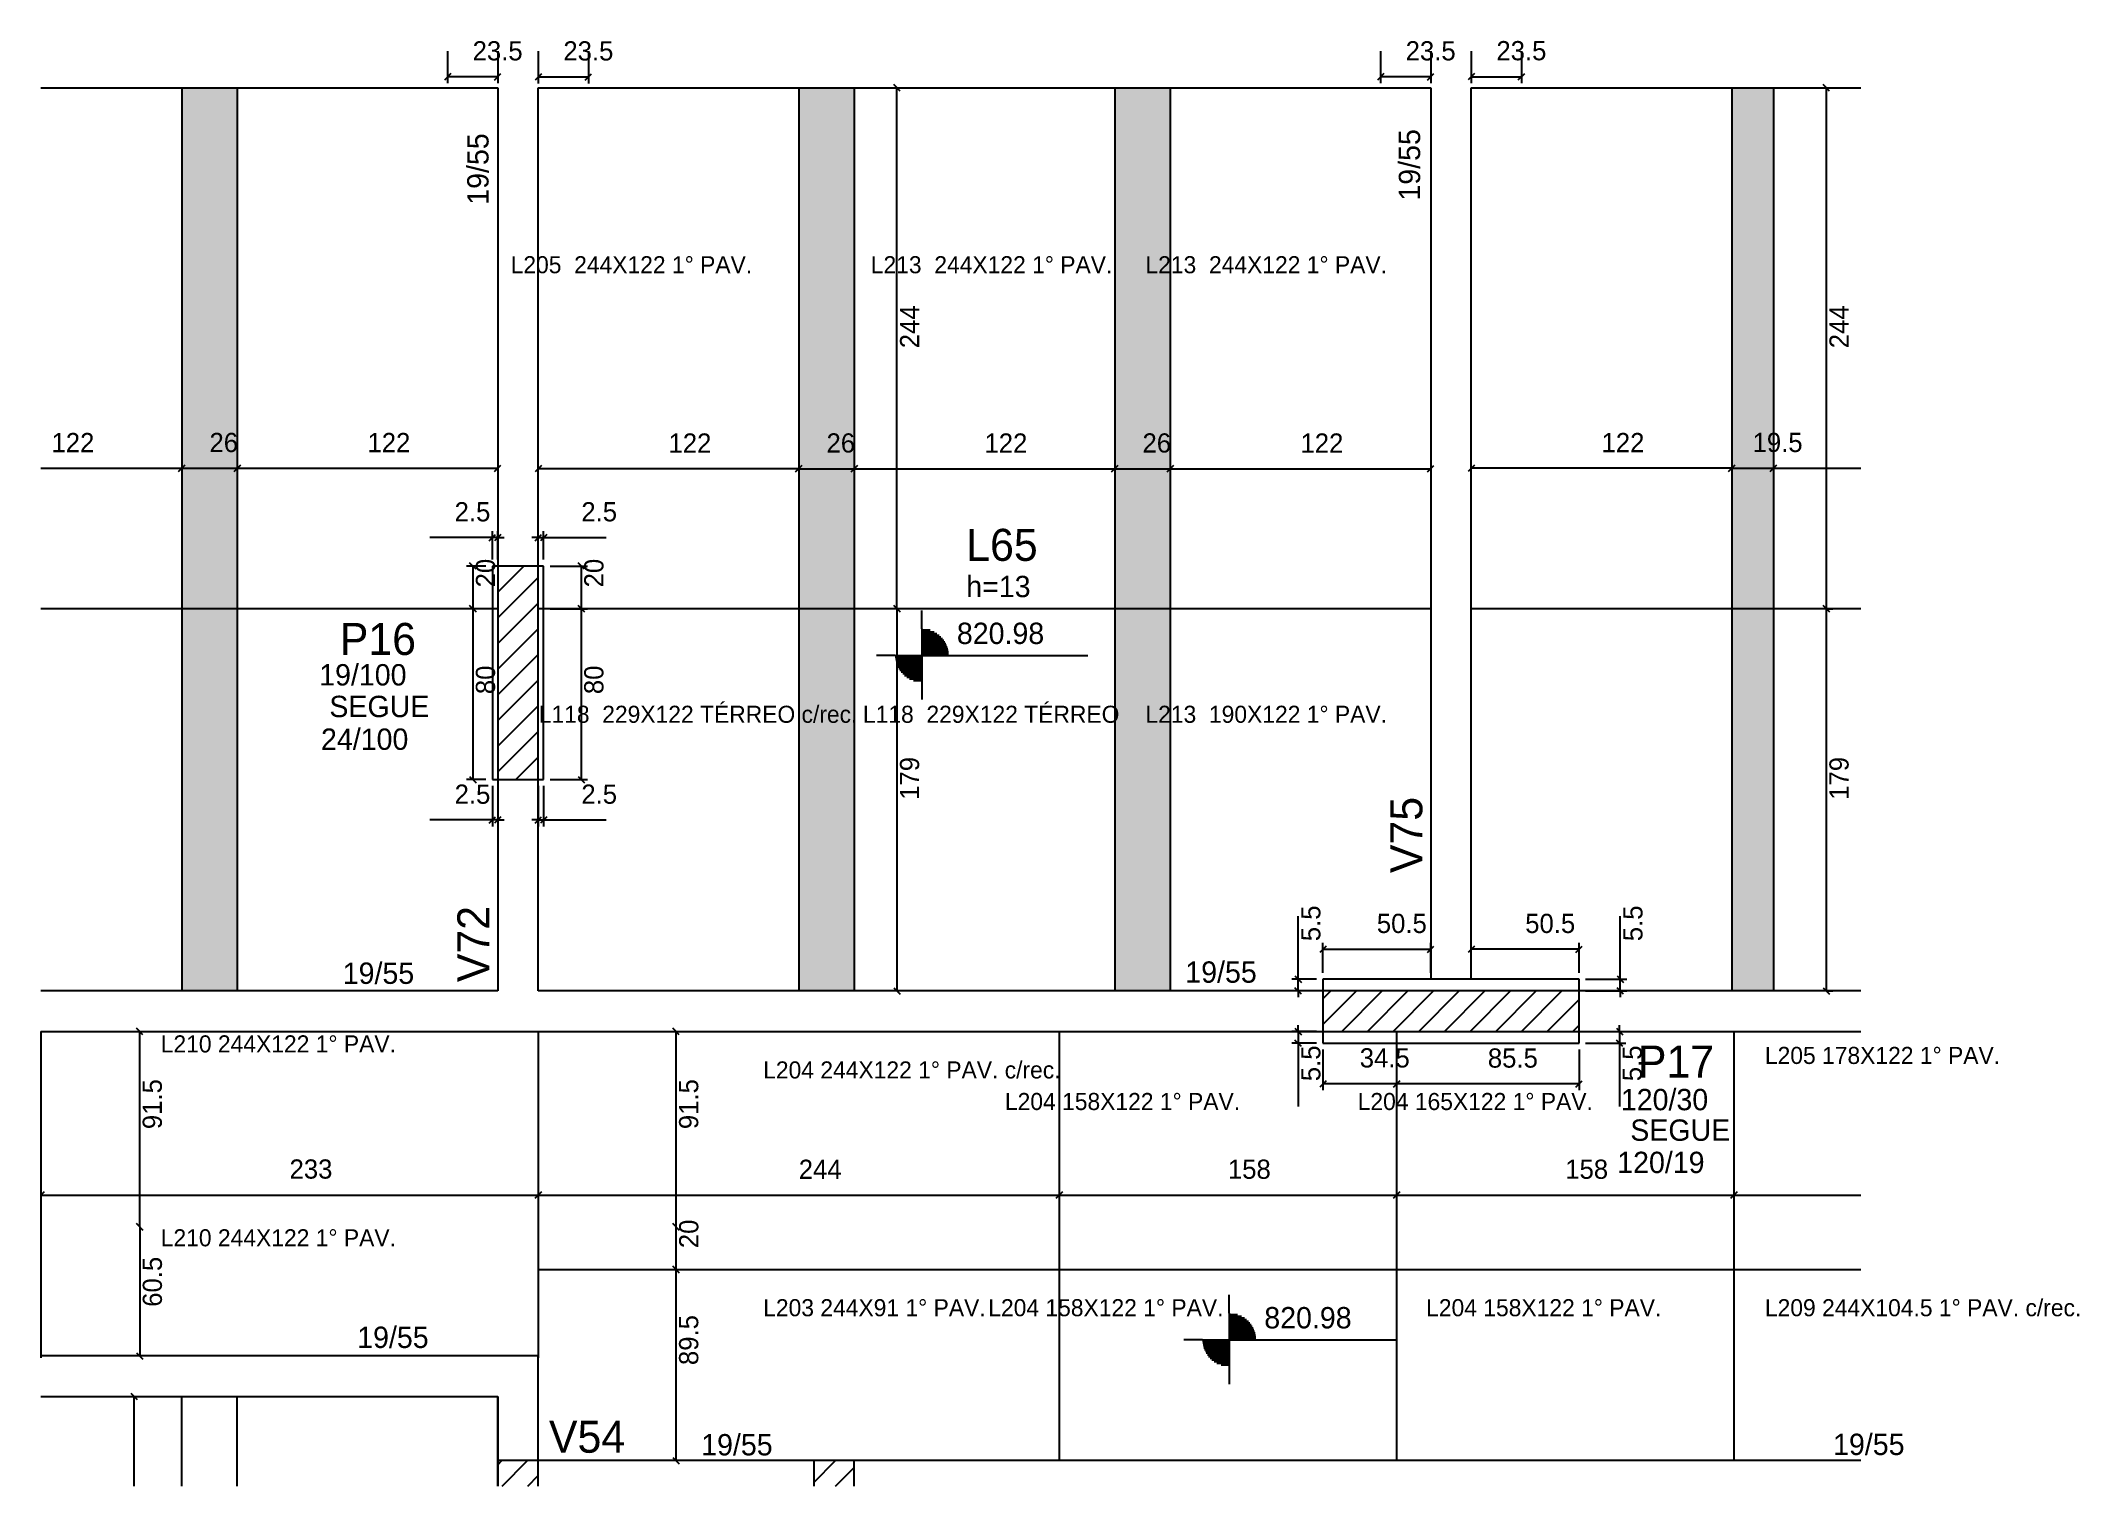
# Model space of a CAD drawing. Header units: metres. Extents: x 6216 to 7171, y 2465 to 3142.
import ezdxf

# ---------------------------------------------------------------- set-up
doc = ezdxf.new("R2010")
doc.units = ezdxf.units.M
for name, color, linetype in [('3', 7, 'Continuous'), ('4', 7, 'Continuous'), ('7', 7, 'Continuous'), ('AUX00', 7, 'Continuous'), ('Hachura', 7, 'Continuous'), ('Painéis', 7, 'Continuous')]:
    doc.layers.add(name, color=color, linetype=linetype)

msp = doc.modelspace()

# ---------------------------------------------------------------- hatches: boundary and pattern name
at = {"layer": 'Hachura'}
h = msp.add_hatch(color=7, dxfattribs=at)
h.dxf.hatch_style = 1
h.paths.add_polyline_path([(6282.16, 2697.17), (6308.16, 2697.17), (6308.16, 3120.17), (6282.16, 3120.17), (6282.16, 2697.17)])
h = msp.add_hatch(color=7, dxfattribs=at)
h.dxf.hatch_style = 1
h.paths.add_polyline_path([(6571.16, 2697.17), (6597.16, 2697.17), (6597.16, 3120.17), (6571.16, 3120.17), (6571.16, 2697.17)])
h = msp.add_hatch(color=7, dxfattribs=at)
h.dxf.hatch_style = 1
h.paths.add_polyline_path([(6719.16, 2697.17), (6745.16, 2697.17), (6745.16, 3120.17), (6719.16, 3120.17), (6719.16, 2697.17)])
h = msp.add_hatch(color=7, dxfattribs=at)
h.dxf.hatch_style = 1
h.paths.add_polyline_path([(7008.16, 2697.17), (7027.66, 2697.17), (7027.66, 3120.17), (7008.16, 3120.17), (7008.16, 2697.17)])

# ---------------------------------------------------------------- linework, layer by layer
at = {"layer": '3', "color": 3, "lineweight": 25}
for p, q in [((6430.16, 2883.88), (6442.44, 2896.17)), ((6430.16, 2895.9), (6430.42, 2896.17)), ((6430.16, 2871.86), (6449.16, 2890.86)), ((6430.16, 2859.84), (6449.16, 2878.84)), ((6628.82, 2866.83), (6628.82, 2875.41)), ((6430.16, 2847.82), (6449.16, 2866.82)), ((6628.82, 2866.83), (6628.82, 2841.83)), ((6628.82, 2866.22), (6632.67, 2866.22)), ((6628.82, 2865.43), (6634.57, 2865.43)), ((6628.82, 2864.63), (6635.89, 2864.63)), ((6430.16, 2835.8), (6449.16, 2854.8)), ((6628.82, 2863.84), (6636.93, 2863.84)), ((6628.82, 2863.05), (6637.77, 2863.05)), ((6628.82, 2862.26), (6638.48, 2862.26)), ((6628.82, 2861.46), (6639.08, 2861.46)), ((6628.82, 2860.67), (6639.59, 2860.67)), ((6628.82, 2859.88), (6640.02, 2859.88)), ((6628.82, 2859.08), (6640.38, 2859.08)), ((6628.82, 2858.29), (6640.67, 2858.29)), ((6628.82, 2857.5), (6640.91, 2857.5)), ((6628.82, 2856.71), (6641.09, 2856.71)), ((6628.82, 2855.91), (6641.22, 2855.91)), ((6628.82, 2855.12), (6641.32, 2855.12)), ((6616.32, 2854.33), (6607.61, 2854.33)), ((6616.32, 2854.33), (6641.32, 2854.33)), ((6628.82, 2853.53), (6616.32, 2853.53)), ((6628.82, 2852.74), (6616.42, 2852.74)), ((6628.82, 2851.95), (6616.55, 2851.95)), ((6628.82, 2851.16), (6616.73, 2851.16)), ((6628.82, 2850.36), (6616.96, 2850.36)), ((6628.82, 2849.57), (6617.26, 2849.57)), ((6628.82, 2848.78), (6617.62, 2848.78)), ((6628.82, 2847.98), (6618.05, 2847.98)), ((6628.82, 2847.19), (6618.55, 2847.19)), ((6628.82, 2846.4), (6619.15, 2846.4)), ((6628.82, 2845.61), (6619.86, 2845.61)), ((6641.32, 2854.33), (6706.62, 2854.33)), ((6430.16, 2823.78), (6449.16, 2842.78)), ((6628.82, 2844.81), (6620.71, 2844.81)), ((6628.82, 2844.02), (6621.75, 2844.02)), ((6628.82, 2843.23), (6623.07, 2843.23)), ((6628.82, 2842.43), (6624.97, 2842.43)), ((6628.82, 2841.83), (6628.82, 2833.61)), ((6430.16, 2811.76), (6449.16, 2830.76)), ((6430.16, 2799.74), (6449.16, 2818.74)), ((6438.6, 2796.17), (6449.16, 2806.72)), ((6816.66, 2681.36), (6832.46, 2697.17)), ((6816.66, 2693.38), (6820.44, 2697.17)), ((6825.48, 2678.17), (6844.48, 2697.17)), ((6837.5, 2678.17), (6856.5, 2697.17)), ((6849.52, 2678.17), (6868.52, 2697.17)), ((6861.54, 2678.17), (6880.54, 2697.17)), ((6873.56, 2678.17), (6892.56, 2697.17)), ((6885.58, 2678.17), (6904.58, 2697.17)), ((6897.6, 2678.17), (6916.6, 2697.17)), ((6909.62, 2678.17), (6928.62, 2697.17)), ((6921.65, 2678.17), (6936.66, 2693.18)), ((6933.67, 2678.17), (6936.66, 2681.15)), ((6772.79, 2546.26), (6772.79, 2554.84)), ((6772.79, 2546.26), (6772.79, 2521.26)), ((6772.79, 2545.66), (6776.64, 2545.66)), ((6772.79, 2544.86), (6778.54, 2544.86)), ((6772.79, 2544.07), (6779.86, 2544.07)), ((6772.79, 2543.28), (6780.9, 2543.28)), ((6772.79, 2542.49), (6781.75, 2542.49)), ((6772.79, 2541.69), (6782.46, 2541.69)), ((6772.79, 2540.9), (6783.06, 2540.9)), ((6772.79, 2540.11), (6783.56, 2540.11)), ((6760.29, 2533.76), (6751.58, 2533.76)), ((6760.29, 2533.76), (6785.29, 2533.76)), ((6772.79, 2532.97), (6760.29, 2532.97)), ((6772.79, 2532.18), (6760.39, 2532.18)), ((6772.79, 2531.39), (6760.52, 2531.39)), ((6772.79, 2530.59), (6760.7, 2530.59)), ((6772.79, 2539.31), (6783.99, 2539.31)), ((6772.79, 2538.52), (6784.35, 2538.52)), ((6772.79, 2537.73), (6784.65, 2537.73)), ((6772.79, 2536.94), (6784.88, 2536.94)), ((6772.79, 2536.14), (6785.06, 2536.14)), ((6772.79, 2535.35), (6785.19, 2535.35)), ((6772.79, 2534.56), (6785.29, 2534.56)), ((6785.29, 2533.76), (6850.6, 2533.76)), ((6772.79, 2529.8), (6760.94, 2529.8)), ((6772.79, 2529.01), (6761.23, 2529.01)), ((6772.79, 2528.21), (6761.59, 2528.21)), ((6772.79, 2527.42), (6762.02, 2527.42)), ((6772.79, 2526.63), (6762.53, 2526.63)), ((6772.79, 2525.84), (6763.13, 2525.84)), ((6772.79, 2525.04), (6763.84, 2525.04)), ((6772.79, 2524.25), (6764.68, 2524.25)), ((6772.79, 2523.46), (6765.72, 2523.46)), ((6772.79, 2522.66), (6767.04, 2522.66)), ((6772.79, 2521.87), (6768.94, 2521.87)), ((6772.79, 2521.26), (6772.79, 2513.04)), ((6430.16, 2475.18), (6432.15, 2477.17)), ((6432.17, 2465.17), (6444.17, 2477.17)), ((6578.16, 2466.9), (6588.42, 2477.17)), ((6588.44, 2465.17), (6597.16, 2473.88)), ((6444.19, 2465.17), (6449.16, 2470.13))]:
    msp.add_line(p, q, dxfattribs=at)
for points in [[(6216.14, 3120.17), (6430.16, 3120.17)], [(6430.16, 3120.17), (6430.16, 2896.17)], [(6449.16, 3120.17), (6867.16, 3120.17)], [(6449.16, 2896.17), (6449.16, 3120.17)], [(6867.16, 3120.17), (6867.16, 2702.67)], [(6886.16, 3120.17), (7068.64, 3120.17)], [(6886.16, 2702.67), (6886.16, 3120.17)], [(6430.16, 2796.17), (6430.16, 2697.17)], [(6430.16, 2796.17), (6430.16, 2697.17)], [(6449.16, 2697.17), (6449.16, 2796.17)], [(6449.16, 2697.17), (6449.16, 2796.17)], [(6430.16, 2697.17), (6216.14, 2697.17)], [(6816.66, 2697.17), (6449.16, 2697.17)], [(7068.64, 2697.17), (6936.66, 2697.17)], [(6216.14, 2678.17), (6439.66, 2678.17)], [(6439.66, 2678.17), (6816.66, 2678.17)], [(6936.66, 2678.17), (7068.64, 2678.17)], [(6449.16, 2526.17), (6216.14, 2526.17)], [(6449.16, 2477.17), (6449.16, 2526.17)], [(6216.14, 2507.17), (6430.16, 2507.17)], [(6430.16, 2507.17), (6430.16, 2477.17)], [(6430.16, 2507.17), (6430.16, 2477.17)], [(6578.16, 2477.17), (6449.16, 2477.17)], [(6786.66, 2477.17), (6597.16, 2477.17)], [(6985.66, 2477.17), (6786.66, 2477.17)], [(7068.64, 2477.17), (6985.66, 2477.17)]]:
    msp.add_lwpolyline(points, dxfattribs=at)
at = {"layer": '7', "color": 7, "lineweight": 25}
for points in [[(6451.66, 2896.17), (6427.66, 2896.17)], [(6427.66, 2896.17), (6427.66, 2796.17)], [(6449.16, 2896.17), (6430.16, 2896.17)], [(6430.16, 2896.17), (6430.16, 2796.17)], [(6449.16, 2796.17), (6449.16, 2896.17)], [(6451.66, 2796.17), (6451.66, 2896.17)], [(6427.66, 2796.17), (6451.66, 2796.17)], [(6430.16, 2796.17), (6449.16, 2796.17)], [(6936.66, 2702.67), (6816.66, 2702.67)], [(6816.66, 2702.67), (6816.66, 2672.67)], [(6936.66, 2672.67), (6936.66, 2702.67)], [(6936.66, 2697.17), (6816.66, 2697.17)], [(6816.66, 2697.17), (6816.66, 2678.17)], [(6936.66, 2678.17), (6936.66, 2697.17)], [(6816.66, 2678.17), (6936.66, 2678.17)], [(6816.66, 2672.67), (6936.66, 2672.67)], [(6449.16, 2477.17), (6430.16, 2477.17)], [(6430.16, 2477.17), (6430.16, 2465.17)], [(6449.16, 2465.17), (6449.16, 2477.17)], [(6597.16, 2477.17), (6578.16, 2477.17)], [(6578.16, 2477.17), (6578.16, 2465.17)], [(6597.16, 2465.17), (6597.16, 2477.17)]]:
    msp.add_lwpolyline(points, dxfattribs=at)
at = {"layer": 'Painéis', "color": 4, "lineweight": 25}
for p, q in [((6406.66, 3137.37), (6406.66, 3122.31)), ((6430.16, 3137.37), (6430.16, 3122.31)), ((6449.16, 3137.37), (6449.16, 3122.26)), ((6472.66, 3137.37), (6472.66, 3122.26)), ((6843.66, 3137.37), (6843.66, 3122.31)), ((6867.16, 3137.37), (6867.16, 3122.31)), ((6886.16, 3137.37), (6886.16, 3122.37)), ((6909.66, 3137.37), (6909.66, 3122.37)), ((6430.16, 3125.31), (6406.66, 3125.31)), ((6449.16, 3125.26), (6472.66, 3125.26)), ((6867.16, 3125.31), (6843.66, 3125.31)), ((6886.16, 3125.37), (6909.66, 3125.37)), ((6617.14, 2876.17), (6617.14, 3120.17)), ((7052.47, 2876.17), (7052.47, 3120.17)), ((6216.14, 2941.95), (6282.16, 2941.95)), ((6282.16, 2941.95), (6308.16, 2941.95)), ((6308.16, 2941.95), (6430.16, 2941.95)), ((6571.16, 2941.72), (6449.16, 2941.72)), ((6571.16, 2941.72), (6597.16, 2941.72)), ((6597.16, 2941.72), (6719.16, 2941.72)), ((6719.16, 2941.72), (6745.16, 2941.72)), ((6745.16, 2941.72), (6867.16, 2941.72)), ((7008.16, 2941.95), (6886.16, 2941.95)), ((7008.16, 2941.95), (7027.66, 2941.95)), ((7027.66, 2941.95), (7068.64, 2941.95)), ((6427.66, 2899.17), (6427.66, 2912.49)), ((6430.16, 2899.17), (6430.16, 2912.49)), ((6449.16, 2899.17), (6449.16, 2912.49)), ((6451.66, 2899.17), (6451.66, 2912.49)), ((6427.66, 2909.49), (6398.3, 2909.49)), ((6430.16, 2909.49), (6427.66, 2909.49)), ((6430.16, 2909.49), (6433.16, 2909.49)), ((6449.16, 2909.49), (6446.16, 2909.49)), ((6449.16, 2909.49), (6451.66, 2909.49)), ((6451.66, 2909.49), (6481.01, 2909.49)), ((6424.66, 2896.17), (6415.52, 2896.17)), ((6418.52, 2896.17), (6418.52, 2876.17)), ((6454.66, 2896.17), (6472.28, 2896.17)), ((6469.28, 2896.17), (6469.28, 2876.17)), ((6424.66, 2876.17), (6415.52, 2876.17)), ((6424.66, 2876.17), (6415.52, 2876.17)), ((6418.52, 2876.17), (6418.52, 2796.17)), ((6454.66, 2876.17), (6472.28, 2876.17)), ((6454.66, 2876.17), (6472.28, 2876.17)), ((6469.28, 2876.17), (6469.28, 2796.17)), ((6617.14, 2876.17), (6617.14, 2697.17)), ((7052.47, 2697.17), (7052.47, 2876.17)), ((7052.53, 2876.17), (7055.47, 2876.17)), ((6424.66, 2796.17), (6415.52, 2796.17)), ((6427.66, 2793.17), (6427.66, 2774.22)), ((6430.16, 2793.17), (6430.16, 2774.22)), ((6449.16, 2793.17), (6449.16, 2774.22)), ((6451.66, 2793.17), (6451.66, 2774.22)), ((6454.66, 2796.17), (6472.28, 2796.17)), ((6427.66, 2777.22), (6398.3, 2777.22)), ((6430.16, 2777.22), (6427.66, 2777.22)), ((6430.16, 2777.22), (6433.16, 2777.22)), ((6449.16, 2777.22), (6446.16, 2777.22)), ((6449.16, 2777.22), (6451.66, 2777.22)), ((6451.66, 2777.22), (6481.01, 2777.22)), ((6805.08, 2702.67), (6805.08, 2732.23)), ((6955.94, 2702.67), (6955.94, 2732.23)), ((6816.66, 2705.67), (6816.66, 2719.69)), ((6816.66, 2716.69), (6867.16, 2716.69)), ((6867.16, 2705.67), (6867.16, 2719.69)), ((6886.16, 2705.67), (6886.16, 2719.69)), ((6936.66, 2716.69), (6886.16, 2716.69)), ((6936.66, 2705.67), (6936.66, 2719.69)), ((6813.66, 2702.67), (6802.08, 2702.67)), ((6805.08, 2697.17), (6805.08, 2702.67)), ((6939.66, 2702.67), (6958.94, 2702.67)), ((6955.94, 2697.17), (6955.94, 2702.67)), ((6813.66, 2697.17), (6802.08, 2697.17)), ((6805.08, 2697.17), (6805.08, 2694.17)), ((6939.66, 2697.17), (6958.94, 2697.17)), ((6955.94, 2697.17), (6955.94, 2694.17)), ((7052.53, 2697.17), (7055.47, 2697.17)), ((6262.49, 2586.67), (6262.49, 2678.17)), ((6513.72, 2586.67), (6513.72, 2678.17)), ((6813.66, 2678.17), (6802.08, 2678.17)), ((6805.08, 2678.17), (6805.08, 2681.17)), ((6805.08, 2678.17), (6805.08, 2672.67)), ((6939.66, 2678.17), (6958.6, 2678.17)), ((6955.6, 2678.17), (6955.6, 2681.17)), ((6955.6, 2678.17), (6955.6, 2672.67)), ((6813.66, 2672.67), (6802.08, 2672.67)), ((6805.08, 2672.67), (6805.08, 2643.1)), ((6816.66, 2669.67), (6816.66, 2650.61)), ((6851.16, 2669.67), (6851.16, 2650.61)), ((6851.16, 2669.67), (6851.16, 2650.61)), ((6936.66, 2669.67), (6936.66, 2650.61)), ((6939.66, 2672.67), (6958.6, 2672.67)), ((6955.6, 2672.67), (6955.6, 2643.1)), ((6851.16, 2653.61), (6816.66, 2653.61)), ((6936.66, 2653.61), (6851.16, 2653.61)), ((6216.16, 2601.54), (6216.14, 2601.54)), ((6216.16, 2601.54), (6449.16, 2601.54)), ((6449.16, 2601.54), (6693.16, 2601.54)), ((6693.16, 2601.54), (6851.16, 2601.54)), ((6851.16, 2601.54), (7009.16, 2601.54)), ((7009.16, 2601.54), (7068.64, 2601.54)), ((6262.49, 2586.67), (6262.49, 2526.17)), ((6513.72, 2566.67), (6513.72, 2586.67)), ((6513.72, 2477.17), (6513.72, 2566.67)), ((6259.91, 2465.17), (6259.91, 2507.17))]:
    msp.add_line(p, q, dxfattribs=at)
at = {"layer": 'Painéis', "color": 0, "lineweight": 25}
for p, q in [((6408.16, 3126.81), (6405.16, 3123.81)), ((6428.66, 3123.81), (6431.66, 3126.81)), ((6450.66, 3126.76), (6447.66, 3123.76)), ((6471.16, 3123.76), (6474.16, 3126.76)), ((6845.16, 3126.81), (6842.16, 3123.81)), ((6865.66, 3123.81), (6868.66, 3126.81)), ((6887.66, 3126.87), (6884.66, 3123.87)), ((6908.16, 3123.87), (6911.16, 3126.87)), ((6618.64, 3118.67), (6615.64, 3121.67)), ((7053.97, 3118.67), (7050.97, 3121.67)), ((6280.66, 2940.45), (6283.66, 2943.45)), ((6283.66, 2943.45), (6280.66, 2940.45)), ((6306.66, 2940.45), (6309.66, 2943.45)), ((6309.66, 2943.45), (6306.66, 2940.45)), ((6428.66, 2940.45), (6431.66, 2943.45)), ((6450.66, 2943.22), (6447.66, 2940.22)), ((6572.66, 2943.22), (6569.66, 2940.22)), ((6569.66, 2940.22), (6572.66, 2943.22)), ((6598.66, 2943.22), (6595.66, 2940.22)), ((6595.66, 2940.22), (6598.66, 2943.22)), ((6717.66, 2940.22), (6720.66, 2943.22)), ((6720.66, 2943.22), (6717.66, 2940.22)), ((6743.66, 2940.22), (6746.66, 2943.22)), ((6746.66, 2943.22), (6743.66, 2940.22)), ((6865.66, 2940.22), (6868.66, 2943.22)), ((6887.66, 2943.45), (6884.66, 2940.45)), ((7009.66, 2943.45), (7006.66, 2940.45)), ((7006.66, 2940.45), (7009.66, 2943.45)), ((7029.16, 2943.45), (7026.16, 2940.45)), ((7026.16, 2940.45), (7029.16, 2943.45)), ((6426.16, 2907.99), (6429.16, 2910.99)), ((6431.66, 2910.99), (6428.66, 2907.99)), ((6447.66, 2907.99), (6450.66, 2910.99)), ((6453.16, 2910.99), (6450.16, 2907.99)), ((6420.02, 2894.67), (6417.02, 2897.67)), ((6470.78, 2894.67), (6467.78, 2897.67)), ((6417.02, 2877.67), (6420.02, 2874.67)), ((6420.02, 2874.67), (6417.02, 2877.67)), ((6467.78, 2877.67), (6470.78, 2874.67)), ((6470.78, 2874.67), (6467.78, 2877.67)), ((6615.64, 2877.67), (6618.64, 2874.67)), ((6618.64, 2874.67), (6615.64, 2877.67)), ((7053.97, 2874.67), (7050.97, 2877.67)), ((7050.97, 2877.67), (7053.97, 2874.67)), ((6417.02, 2797.67), (6420.02, 2794.67)), ((6467.78, 2797.67), (6470.78, 2794.67)), ((6426.16, 2775.72), (6429.16, 2778.72)), ((6431.66, 2778.72), (6428.66, 2775.72)), ((6447.66, 2775.72), (6450.66, 2778.72)), ((6453.16, 2778.72), (6450.16, 2775.72)), ((6818.16, 2718.19), (6815.16, 2715.19)), ((6865.66, 2715.19), (6868.66, 2718.19)), ((6887.66, 2718.19), (6884.66, 2715.19)), ((6935.16, 2715.19), (6938.16, 2718.19)), ((6803.58, 2704.17), (6806.58, 2701.17)), ((6954.44, 2704.17), (6957.44, 2701.17)), ((6615.64, 2698.67), (6618.64, 2695.67)), ((6806.58, 2695.67), (6803.58, 2698.67)), ((6957.44, 2695.67), (6954.44, 2698.67)), ((7050.97, 2698.67), (7053.97, 2695.67)), ((6263.99, 2676.67), (6260.99, 2679.67)), ((6515.22, 2676.67), (6512.22, 2679.67)), ((6803.58, 2679.67), (6806.58, 2676.67)), ((6806.58, 2671.17), (6803.58, 2674.17)), ((6954.1, 2679.67), (6957.1, 2676.67)), ((6957.1, 2671.17), (6954.1, 2674.17)), ((6818.16, 2655.11), (6815.16, 2652.11)), ((6849.66, 2652.11), (6852.66, 2655.11)), ((6852.66, 2655.11), (6849.66, 2652.11)), ((6935.16, 2652.11), (6938.16, 2655.11)), ((6216.14, 2601.53), (6217.66, 2603.04)), ((6217.66, 2603.04), (6216.14, 2601.53)), ((6447.66, 2600.04), (6450.66, 2603.04)), ((6450.66, 2603.04), (6447.66, 2600.04)), ((6691.66, 2600.04), (6694.66, 2603.04)), ((6694.66, 2603.04), (6691.66, 2600.04)), ((6849.66, 2600.04), (6852.66, 2603.04)), ((6852.66, 2603.04), (6849.66, 2600.04)), ((7007.66, 2600.04), (7010.66, 2603.04)), ((7010.66, 2603.04), (7007.66, 2600.04)), ((6260.99, 2588.17), (6263.99, 2585.17)), ((6263.99, 2585.17), (6260.99, 2588.17)), ((6515.22, 2585.17), (6512.22, 2588.17)), ((6512.22, 2588.17), (6515.22, 2585.17)), ((6515.22, 2565.17), (6512.22, 2568.17)), ((6512.22, 2568.17), (6515.22, 2565.17)), ((6260.99, 2527.67), (6263.99, 2524.67)), ((6261.41, 2505.67), (6258.41, 2508.67)), ((6512.22, 2478.67), (6515.22, 2475.67))]:
    msp.add_line(p, q, dxfattribs=at)
at = {"layer": 'Painéis', "color": 200, "lineweight": 25}
for p, q in [((6282.16, 3120.17), (6282.16, 2697.17)), ((6308.16, 3120.17), (6308.16, 2697.17)), ((6571.16, 3120.17), (6571.16, 2697.17)), ((6597.16, 3120.17), (6597.16, 2697.17)), ((6719.16, 3120.17), (6719.16, 2697.17)), ((6745.16, 3120.17), (6745.16, 2697.17)), ((7008.16, 3120.17), (7008.16, 2697.17)), ((7027.66, 3120.17), (7027.66, 2697.17)), ((6430.16, 2876.17), (6216.14, 2876.17)), ((6867.16, 2876.17), (6449.16, 2876.17)), ((7068.64, 2876.17), (6886.16, 2876.17)), ((6216.16, 2678.17), (6216.16, 2525.24)), ((6449.16, 2678.17), (6449.16, 2525.24)), ((6693.16, 2678.17), (6693.16, 2477.17)), ((6851.16, 2678.17), (6851.16, 2477.17)), ((7009.16, 2678.17), (7009.16, 2477.17)), ((6449.16, 2566.67), (7068.64, 2566.67)), ((6282.16, 2465.17), (6282.16, 2507.17)), ((6308.16, 2465.17), (6308.16, 2507.17)), ((6430.16, 2465.17), (6430.16, 2507.17))]:
    msp.add_line(p, q, dxfattribs=at)

# ---------------------------------------------------------------- texts
at = {"layer": '3', "color": 3, "lineweight": 25}
for p in [(6425.87, 3065.39), (6862.2, 3067.33)]:
    msp.add_text('19/55', height=10, rotation=90, dxfattribs=at).set_placement(p)
for s, p in [('h=13', (6649.6, 2881.59)), ('820.98', (6645.22, 2859.65)), ('19/100', (6346.55, 2840.22)), ('SEGUE', (6351.31, 2825.4)), ('24/100', (6347.4, 2810.07)), ('19/55', (6752.21, 2700.99)), ('19/55', (6357.58, 2700.46)), ('120/30', (6956.21, 2641.27)), ('SEGUE', (6960.63, 2626.96)), ('120/19', (6954.51, 2611.84)), ('820.98', (6789.2, 2539.09)), ('19/55', (6364.35, 2529.92)), ('19/55', (6525.46, 2479.6)), ('19/55', (7055.61, 2479.78))]:
    msp.add_text(s, height=10, dxfattribs=at).set_placement(p)
at = {"layer": '4', "color": 4, "lineweight": 25}
for s, p in [('L65', (6649.6, 2898.59)), ('P16', (6356.2, 2854.52)), ('P17', (6964.2, 2656.58)), ('V54', (6454.16, 2480.86))]:
    msp.add_text(s, height=15, dxfattribs=at).set_placement(p)
for s, p in [('V75', (6863.24, 2752.35)), ('V72', (6426.25, 2701.27))]:
    msp.add_text(s, height=15, rotation=90, dxfattribs=at).set_placement(p)
at = {"layer": 'AUX00', "color": 7, "lineweight": 25}
for s, p in [('L205 ^J244X122^J1° PAV.', (6436.22, 3033.3)), ('L213 ^J244X122^J1° PAV.', (6604.9, 3033.3)), ('L213 ^J244X122^J1° PAV.', (6733.54, 3033.3)), ('L118 ^J229X122^JTÉRREO^Jc/rec.', (6449.37, 2822.74)), ('L118 ^J229X122^JTÉRREO', (6601.22, 2822.74)), ('L213 ^J190X122^J1° PAV.', (6733.54, 2822.74)), ('L210^J244X122^J1° PAV.', (6272.34, 2668.35)), ('L204^J244X122^J1° PAV.^Jc/rec.', (6554.5, 2656.15)), ('L205^J178X122^J1° PAV.', (7023.67, 2662.95)), ('L204^J158X122^J1° PAV.', (6667.72, 2641.37)), ('L204^J165X122^J1° PAV.', (6832.95, 2641.37)), ('L210^J244X122^J1° PAV.', (6272.34, 2577.53)), ('L203^J244X91^J1° PAV.', (6554.5, 2544.78)), ('L204^J158X122^J1° PAV.', (6659.92, 2544.78)), ('L204^J158X122^J1° PAV.', (6865.01, 2544.78)), ('L209^J244X104.5^J1° PAV.^Jc/rec.', (7023.67, 2544.78))]:
    msp.add_text(s, height=8, dxfattribs=at).set_placement(p)
at = {"layer": 'Painéis', "color": 240, "lineweight": 25}
for s, p in [('23.5', (6418.41, 3133)), ('23.5', (6460.91, 3132.96)), ('23.5', (6855.41, 3133)), ('23.5', (6897.91, 3133.06)), ('122', (6221.16, 2949.5)), ('26', (6295.16, 2949.54)), ('122', (6369.16, 2949.5)), ('122', (6510.16, 2949.28)), ('26', (6584.16, 2949.32)), ('122', (6658.16, 2949.28)), ('26', (6732.16, 2949.32)), ('122', (6806.16, 2949.28)), ('122', (6947.16, 2949.5)), ('19.5', (7017.91, 2949.57)), ('2.5', (6409.98, 2917.09)), ('2.5', (6469.33, 2917.09)), ('2.5', (6409.98, 2784.82)), ('2.5', (6469.33, 2784.82)), ('50.5', (6841.91, 2724.29)), ('50.5', (6911.41, 2724.29)), ('34.5', (6833.91, 2661.31)), ('85.5', (6893.91, 2661.23)), ('233', (6332.66, 2609.24)), ('244', (6571.16, 2609.11)), ('158', (6772.16, 2609.16)), ('158', (6930.16, 2609.16))]:
    msp.add_text(s, height=9, dxfattribs=at).set_placement(p)
for s, p in [('244', (6627.58, 2998.17)), ('244', (7062.9, 2998.17)), ('20', (6428.93, 2886.17)), ('20', (6479.69, 2886.17)), ('80', (6428.91, 2836.17)), ('80', (6479.67, 2836.17)), ('179', (6627.55, 2786.67)), ('179', (7062.88, 2786.67)), ('5.5', (6815.48, 2720.45)), ('5.5', (6966.34, 2720.45)), ('5.5', (6815.48, 2654.88)), ('5.5', (6966, 2654.88)), ('91.5', (6272.86, 2632.42)), ('91.5', (6524.09, 2632.42)), ('20', (6524.13, 2576.67)), ('60.5', (6272.89, 2549.21)), ('89.5', (6524.09, 2521.92))]:
    msp.add_text(s, height=9, rotation=90, dxfattribs=at).set_placement(p)

doc.saveas('drawing.dxf')
